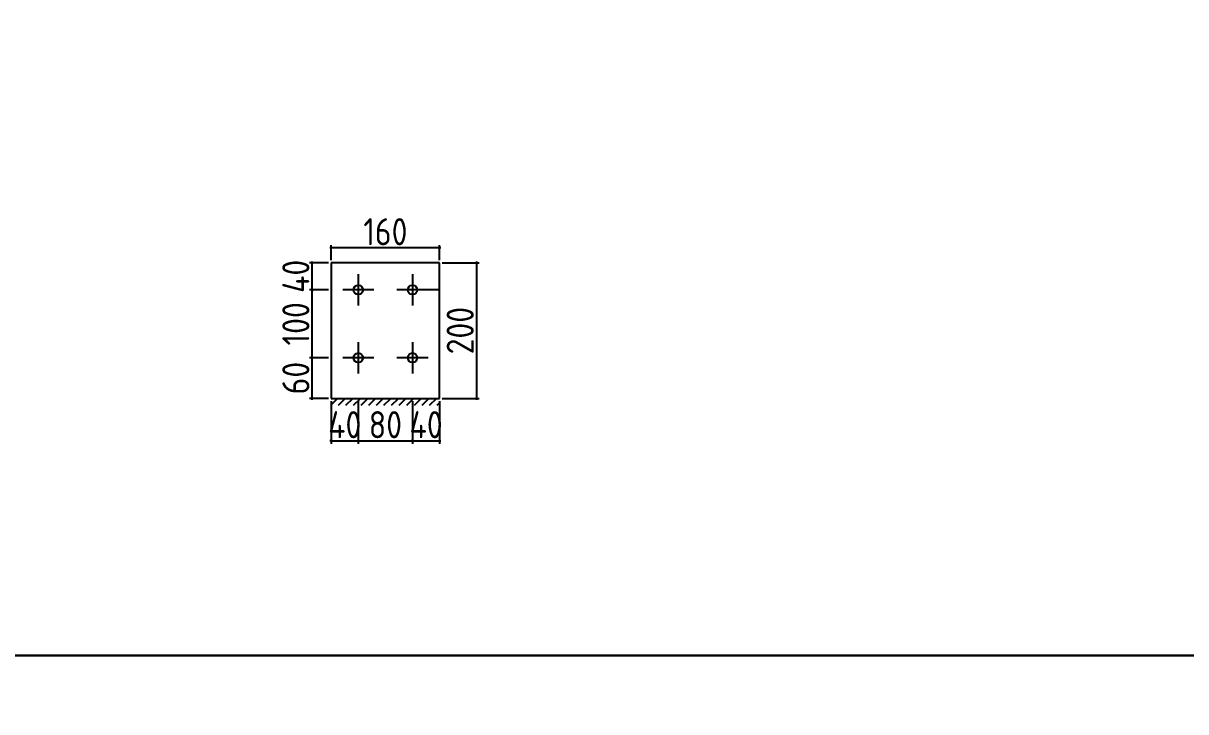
# Model space of a CAD drawing. Extents: x 102162 to 621267, y -39398 to 328893.
# Drawn here: x 306283 to 314860, y 233186 to 238261 of the extents above; entities that cross this region are included whole.
import ezdxf

# ---------------------------------------------------------------- set-up
doc = ezdxf.new("R2010")
doc.units = 0
doc.header["$LTSCALE"] = 1000
doc.header["$MEASUREMENT"] = 0
doc.styles.get("Standard").update_dxf_attribs({"font": 'gbenor.shx', "bigfont": 'gbcbig.shx'})
doc.dimstyles.get("Standard").update_dxf_attribs({"dimscale": 100, "dimtxt": 3.5, "dimasz": 1, "dimexe": 2.5, "dimexo": 3, "dimgap": 1.5, "dimtad": 1, "dimdec": 0, "dimzin": 0, "dimdsep": 46, "dimtxsty": 'Standard', "dimblk": 'ARCHTICK', "dimcen": 0.09, "dimadec": 0, "dimazin": 0, "dimtfac": 1, "dimtdec": 0, "dimtix": 1, "dimtmove": 2, "dimatfit": 3, "dimfxl": 1, "dimtolj": 1, "dimtzin": 0, "dimarcsym": 0})

# ---------------------------------------------------------------- blocks, each defined once
blk = doc.blocks.new('_ArchTick')
at = {"color": 0, "linetype": 'ByBlock', "const_width": 0.4}
blk.add_lwpolyline([(-0.5, -0.5), (0.5, 0.5)], dxfattribs=at)
blk = doc.blocks.new('*D6089')
at = {"color": 0, "lineweight": -2}
for p, q in [((308555, 235475.4), (308555, 235161.8)), ((308755, 235475.4), (308755, 235161.8)), ((308555, 235181.8), (308545, 235181.8)), ((308555, 235181.8), (308755, 235181.8)), ((308755, 235181.8), (308765, 235181.8))]:
    blk.add_line(p, q, dxfattribs=at)
at = {"layer": 'Defpoints', "color": 0}
for p in [(308555, 235495.4), (308755, 235495.4), (308755, 235181.8)]:
    blk.add_point(p, dxfattribs=at)
at = {"color": 0, "lineweight": -2, "xscale": 10, "yscale": 10, "zscale": 10}
blk.add_blockref('_ArchTick', (308555, 235181.8), dxfattribs=at)
at = {"color": 0, "lineweight": -2, "xscale": 10, "yscale": 10, "zscale": 10, "rotation": 180}
blk.add_blockref('_ArchTick', (308755, 235181.8), dxfattribs=at)
at = {"color": 0, "insert": (308655, 235301.8), "char_height": 200, "attachment_point": 5}
blk.add_mtext('\\A1;40', dxfattribs=at)
blk = doc.blocks.new('*D6041')
at = {"color": 0, "lineweight": -2}
for p, q in [((308755, 235475.4), (308755, 235161.8)), ((309155, 235475.4), (309155, 235161.8)), ((308745, 235181.8), (309165, 235181.8))]:
    blk.add_line(p, q, dxfattribs=at)
at = {"layer": 'Defpoints', "color": 0}
for p in [(308755, 235495.4), (309155, 235495.4), (309155, 235181.8)]:
    blk.add_point(p, dxfattribs=at)
at = {"color": 0, "lineweight": -2, "xscale": 10, "yscale": 10, "zscale": 10, "rotation": 180}
blk.add_blockref('_ArchTick', (308755, 235181.8), dxfattribs=at)
at = {"color": 0, "lineweight": -2, "xscale": 10, "yscale": 10, "zscale": 10}
blk.add_blockref('_ArchTick', (309155, 235181.8), dxfattribs=at)
at = {"color": 0, "insert": (308955, 235301.8), "char_height": 200, "attachment_point": 5}
blk.add_mtext('\\A1;80', dxfattribs=at)
blk = doc.blocks.new('*D6042')
at = {"color": 0, "lineweight": -2}
for p, q in [((309155, 235475.4), (309155, 235161.8)), ((309355, 235475.4), (309355, 235161.8)), ((309155, 235181.8), (309145, 235181.8)), ((309155, 235181.8), (309355, 235181.8)), ((309355, 235181.8), (309365, 235181.8))]:
    blk.add_line(p, q, dxfattribs=at)
at = {"layer": 'Defpoints', "color": 0}
for p in [(309155, 235495.4), (309355, 235495.4), (309355, 235181.8)]:
    blk.add_point(p, dxfattribs=at)
at = {"color": 0, "lineweight": -2, "xscale": 10, "yscale": 10, "zscale": 10}
blk.add_blockref('_ArchTick', (309155, 235181.8), dxfattribs=at)
at = {"color": 0, "lineweight": -2, "xscale": 10, "yscale": 10, "zscale": 10, "rotation": 180}
blk.add_blockref('_ArchTick', (309355, 235181.8), dxfattribs=at)
at = {"color": 0, "insert": (309255, 235301.8), "char_height": 200, "attachment_point": 5}
blk.add_mtext('\\A1;40', dxfattribs=at)
blk = doc.blocks.new('*D6043')
at = {"color": 0, "lineweight": -2}
for p, q in [((308535, 235795.4), (308394.6, 235795.4)), ((308414.6, 235485.4), (308414.6, 235805.4)), ((308535, 235495.4), (308394.6, 235495.4))]:
    blk.add_line(p, q, dxfattribs=at)
at = {"layer": 'Defpoints', "color": 0}
for p in [(308414.6, 235795.4), (308555, 235795.4), (308555, 235495.4)]:
    blk.add_point(p, dxfattribs=at)
at = {"color": 0, "lineweight": -2, "xscale": 10, "yscale": 10, "zscale": 10}
for p, rotation in [((308414.6, 235795.4), 90), ((308414.6, 235495.4), 270)]:
    blk.add_blockref('_ArchTick', p, dxfattribs=dict(at, rotation=rotation))
at = {"color": 0, "insert": (308294.6, 235645.4), "char_height": 200, "attachment_point": 5, "rotation": 90}
blk.add_mtext('\\A1;60', dxfattribs=at)
blk = doc.blocks.new('*D6090')
at = {"color": 0, "lineweight": -2}
for p, q in [((308414.6, 235785.4), (308414.6, 236305.4)), ((308535, 236295.4), (308394.6, 236295.4)), ((308535, 235795.4), (308394.6, 235795.4))]:
    blk.add_line(p, q, dxfattribs=at)
at = {"layer": 'Defpoints', "color": 0}
for p in [(308414.6, 236295.4), (308555, 236295.4), (308555, 235795.4)]:
    blk.add_point(p, dxfattribs=at)
at = {"color": 0, "lineweight": -2, "xscale": 10, "yscale": 10, "zscale": 10}
for p, rotation in [((308414.6, 236295.4), 90), ((308414.6, 235795.4), 270)]:
    blk.add_blockref('_ArchTick', p, dxfattribs=dict(at, rotation=rotation))
at = {"color": 0, "insert": (308294.6, 236045.4), "char_height": 200, "attachment_point": 5, "rotation": 90}
blk.add_mtext('\\A1;100', dxfattribs=at)
blk = doc.blocks.new('*D6091')
at = {"color": 0, "lineweight": -2}
for p, q in [((308535, 236495.4), (308394.6, 236495.4)), ((308414.6, 236495.4), (308414.6, 236505.4)), ((308414.6, 236295.4), (308414.6, 236495.4)), ((308535, 236295.4), (308394.6, 236295.4)), ((308414.6, 236295.4), (308414.6, 236285.4))]:
    blk.add_line(p, q, dxfattribs=at)
at = {"layer": 'Defpoints', "color": 0}
for p in [(308414.6, 236495.4), (308555, 236495.4), (308555, 236295.4)]:
    blk.add_point(p, dxfattribs=at)
at = {"color": 0, "lineweight": -2, "xscale": 10, "yscale": 10, "zscale": 10}
for p, rotation in [((308414.6, 236495.4), 270), ((308414.6, 236295.4), 90)]:
    blk.add_blockref('_ArchTick', p, dxfattribs=dict(at, rotation=rotation))
at = {"color": 0, "insert": (308294.6, 236395.4), "char_height": 200, "attachment_point": 5, "rotation": 90}
blk.add_mtext('\\A1;40', dxfattribs=at)
blk = doc.blocks.new('*D6092')
at = {"color": 0, "lineweight": -2}
for p, q in [((309365, 236604.4), (308545, 236604.4)), ((308555, 236515.4), (308555, 236624.4)), ((309355, 236515.4), (309355, 236624.4))]:
    blk.add_line(p, q, dxfattribs=at)
at = {"layer": 'Defpoints', "color": 0}
for p in [(308555, 236604.4), (308555, 236495.4), (309355, 236495.4)]:
    blk.add_point(p, dxfattribs=at)
at = {"color": 0, "lineweight": -2, "xscale": 10, "yscale": 10, "zscale": 10, "rotation": 180}
blk.add_blockref('_ArchTick', (308555, 236604.4), dxfattribs=at)
at = {"color": 0, "lineweight": -2, "xscale": 10, "yscale": 10, "zscale": 10}
blk.add_blockref('_ArchTick', (309355, 236604.4), dxfattribs=at)
at = {"color": 0, "insert": (308955, 236724.4), "char_height": 200, "attachment_point": 5}
blk.add_mtext('\\A1;160', dxfattribs=at)
blk = doc.blocks.new('*D6044')
at = {"color": 0, "lineweight": -2}
for p, q in [((309375, 236495.4), (309647, 236495.4)), ((309627, 236505.4), (309627, 235485.4)), ((309375, 235495.4), (309647, 235495.4))]:
    blk.add_line(p, q, dxfattribs=at)
at = {"layer": 'Defpoints', "color": 0}
for p in [(309355, 236495.4), (309355, 235495.4), (309627, 235495.4)]:
    blk.add_point(p, dxfattribs=at)
at = {"color": 0, "lineweight": -2, "xscale": 10, "yscale": 10, "zscale": 10}
for p, rotation in [((309627, 236495.4), 90), ((309627, 235495.4), 270)]:
    blk.add_blockref('_ArchTick', p, dxfattribs=dict(at, rotation=rotation))
at = {"color": 0, "insert": (309507, 235995.4), "char_height": 200, "attachment_point": 5, "rotation": 90}
blk.add_mtext('\\A1;200', dxfattribs=at)

msp = doc.modelspace()

# ---------------------------------------------------------------- hatches: boundary and pattern name
h = msp.add_hatch()
h.set_pattern_fill('ANSI31', color=2, scale=25, style=0)
h.set_pattern_definition([(45, (-897906.856, -252761.082), (-28.0633004, 28.0633004), [])])
h.paths.add_polyline_path([(309355, 235495.4), (309329.3, 235495.4), (309355, 235462.1)], flags=17)
h.paths.add_polyline_path([(309329.3, 235495.4), (308555, 235495.4), (308555, 235445.4), (309355, 235445.4), (309355, 235462.1)])

# ---------------------------------------------------------------- linework, layer by layer
at = {"color": 2}
for p, q in [((308555, 236495.4), (308555, 235495.4)), ((309355, 236495.4), (308555, 236495.4)), ((309355, 235495.4), (309355, 236495.4)), ((308755, 236410.4), (308755, 236180.4)), ((309155, 236410.4), (309155, 236180.4)), ((308870, 236295.4), (308640, 236295.4)), ((309270, 236295.4), (309040, 236295.4)), ((309355, 236295.4), (309120, 236295.4)), ((308755, 235910.4), (308755, 235680.4)), ((309155, 235910.4), (309155, 235680.4)), ((308870, 235795.4), (308640, 235795.4)), ((309270, 235795.4), (309040, 235795.4)), ((308555, 235495.4), (309355, 235495.4))]:
    msp.add_line(p, q, dxfattribs=at)
for points in [[(295211.7, 254601.7), (324911.7, 254601.7), (324911.7, 233601.7), (295211.7, 233601.7)], [(295211.7, 233601.7), (324911.7, 233601.7), (324911.7, 212601.7), (295211.7, 212601.7)]]:
    msp.add_lwpolyline(points, close=True)
for centre in [(308755, 236295.4), (309155, 236295.4), (308755, 235795.4), (309155, 235795.4)]:
    msp.add_circle(centre, 35, dxfattribs=at)

# ---------------------------------------------------------------- dimensions: what is measured, and where the dimension line sits
at = {"color": 4}
for p2, distance, picture, middle in [((308555, 236495.4), -109, '*D6092', (308955, 236724.4)), ((309355, 235495.4), 272, '*D6044', (309507, 235995.4))]:
    dim = msp.add_aligned_dim(p1=(309355, 236495.4), p2=p2, distance=distance, dimstyle='Standard', override={"dimtxt": 2, "dimasz": 0.1, "dimexe": 0.2, "dimexo": 0.2, "dimgap": 0.2, "dimlfac": 0.2, "dimdle": 0.1}, dxfattribs=at)
    dim.commit()
    dim.dimension.update_dxf_attribs({"geometry": picture, "text_midpoint": middle})
for base, p1, p2, picture, middle in [((308414.6, 236495.4), (308555, 236295.4), (308555, 236495.4), '*D6091', (308294.6, 236395.4)), ((308414.6, 236295.4), (308555, 235795.4), (308555, 236295.4), '*D6090', (308294.6, 236045.4)), ((308414.6, 235795.4), (308555, 235495.4), (308555, 235795.4), '*D6043', (308294.6, 235645.4))]:
    dim = msp.add_linear_dim(base=base, p1=p1, p2=p2, angle=90, dimstyle='Standard', override={"dimtxt": 2, "dimasz": 0.1, "dimexe": 0.2, "dimexo": 0.2, "dimgap": 0.2, "dimlfac": 0.2, "dimdle": 0.1}, dxfattribs=at)
    dim.commit()
    dim.dimension.update_dxf_attribs({"geometry": picture, "text_midpoint": middle})
for base, p1, p2, picture, middle in [((308755, 235181.8), (308555, 235495.4), (308755, 235495.4), '*D6089', (308655, 235301.8)), ((309155, 235181.8), (308755, 235495.4), (309155, 235495.4), '*D6041', (308955, 235301.8)), ((309355, 235181.8), (309155, 235495.4), (309355, 235495.4), '*D6042', (309255, 235301.8))]:
    dim = msp.add_linear_dim(base=base, p1=p1, p2=p2, dimstyle='Standard', override={"dimtxt": 2, "dimasz": 0.1, "dimexe": 0.2, "dimexo": 0.2, "dimgap": 0.2, "dimlfac": 0.2, "dimdle": 0.1}, dxfattribs=at)
    dim.commit()
    dim.dimension.update_dxf_attribs({"geometry": picture, "text_midpoint": middle})

doc.saveas('drawing.dxf')
